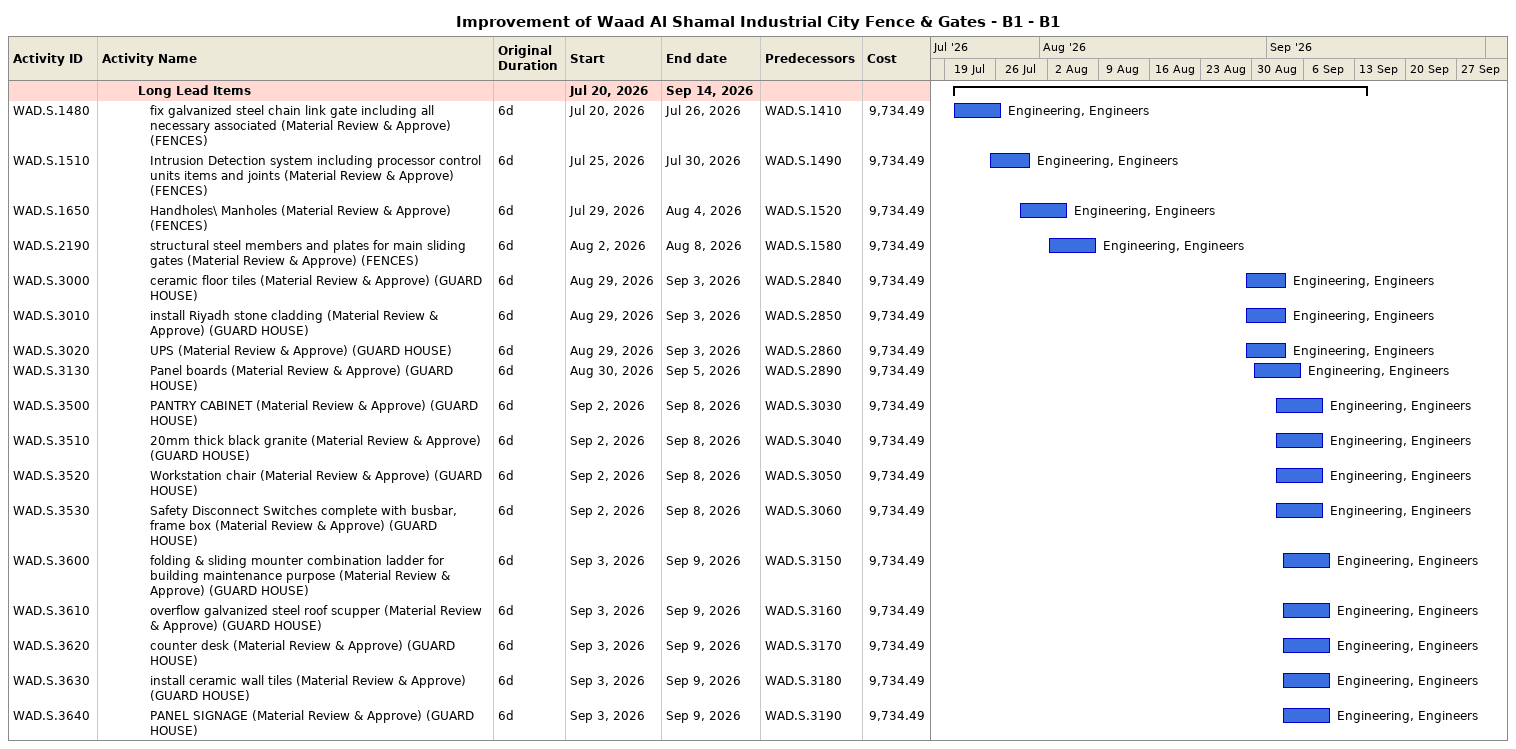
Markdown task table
Improvement of Waad Al Shamal Industrial City Fence & Gates - B1 - B1

| ID | Level | Task | Original duration | Start | Finish | Predecessors | Resources | Cost |
|---|---|---|---|---|---|---|---|---|
|  | 4 | **Long Lead Items** |  | 2026-07-20 | 2026-09-14 |  |  |  |
| WAD.S.1480 | 5 | fix galvanized steel chain link gate including all necessary associated (Material Review & Approve) (FENCES) | 6d | 2026-07-20 | 2026-07-26 | WAD.S.1410 | Engineering, Engineers | 9734.49 |
| WAD.S.1510 | 5 | Intrusion Detection system including processor control units items and joints (Material Review & Approve) (FENCES) | 6d | 2026-07-25 | 2026-07-30 | WAD.S.1490 | Engineering, Engineers | 9734.49 |
| WAD.S.1650 | 5 | Handholes\ Manholes (Material Review & Approve) (FENCES) | 6d | 2026-07-29 | 2026-08-04 | WAD.S.1520 | Engineering, Engineers | 9734.49 |
| WAD.S.2190 | 5 | structural steel members and plates for main sliding gates (Material Review & Approve) (FENCES) | 6d | 2026-08-02 | 2026-08-08 | WAD.S.1580 | Engineering, Engineers | 9734.49 |
| WAD.S.3000 | 5 | ceramic floor tiles (Material Review & Approve) (GUARD HOUSE) | 6d | 2026-08-29 | 2026-09-03 | WAD.S.2840 | Engineering, Engineers | 9734.49 |
| WAD.S.3010 | 5 | install Riyadh stone cladding (Material Review & Approve) (GUARD HOUSE) | 6d | 2026-08-29 | 2026-09-03 | WAD.S.2850 | Engineering, Engineers | 9734.49 |
| WAD.S.3020 | 5 | UPS (Material Review & Approve) (GUARD HOUSE) | 6d | 2026-08-29 | 2026-09-03 | WAD.S.2860 | Engineering, Engineers | 9734.49 |
| WAD.S.3130 | 5 | Panel boards (Material Review & Approve) (GUARD HOUSE) | 6d | 2026-08-30 | 2026-09-05 | WAD.S.2890 | Engineering, Engineers | 9734.49 |
| WAD.S.3500 | 5 | PANTRY CABINET (Material Review & Approve) (GUARD HOUSE) | 6d | 2026-09-02 | 2026-09-08 | WAD.S.3030 | Engineering, Engineers | 9734.49 |
| WAD.S.3510 | 5 | 20mm thick black granite (Material Review & Approve) (GUARD HOUSE) | 6d | 2026-09-02 | 2026-09-08 | WAD.S.3040 | Engineering, Engineers | 9734.49 |
| WAD.S.3520 | 5 | Workstation chair (Material Review & Approve) (GUARD HOUSE) | 6d | 2026-09-02 | 2026-09-08 | WAD.S.3050 | Engineering, Engineers | 9734.49 |
| WAD.S.3530 | 5 | Safety Disconnect Switches complete with busbar, frame box (Material Review & Approve) (GUARD HOUSE) | 6d | 2026-09-02 | 2026-09-08 | WAD.S.3060 | Engineering, Engineers | 9734.49 |
| WAD.S.3600 | 5 | folding & sliding mounter combination ladder for building maintenance purpose (Material Review & Approve) (GUARD HOUSE) | 6d | 2026-09-03 | 2026-09-09 | WAD.S.3150 | Engineering, Engineers | 9734.49 |
| WAD.S.3610 | 5 | overflow galvanized steel roof scupper (Material Review & Approve) (GUARD HOUSE) | 6d | 2026-09-03 | 2026-09-09 | WAD.S.3160 | Engineering, Engineers | 9734.49 |
| WAD.S.3620 | 5 | counter desk (Material Review & Approve) (GUARD HOUSE) | 6d | 2026-09-03 | 2026-09-09 | WAD.S.3170 | Engineering, Engineers | 9734.49 |
| WAD.S.3630 | 5 | install ceramic wall tiles (Material Review & Approve) (GUARD HOUSE) | 6d | 2026-09-03 | 2026-09-09 | WAD.S.3180 | Engineering, Engineers | 9734.49 |
| WAD.S.3640 | 5 | PANEL SIGNAGE (Material Review & Approve) (GUARD HOUSE) | 6d | 2026-09-03 | 2026-09-09 | WAD.S.3190 | Engineering, Engineers | 9734.49 |
